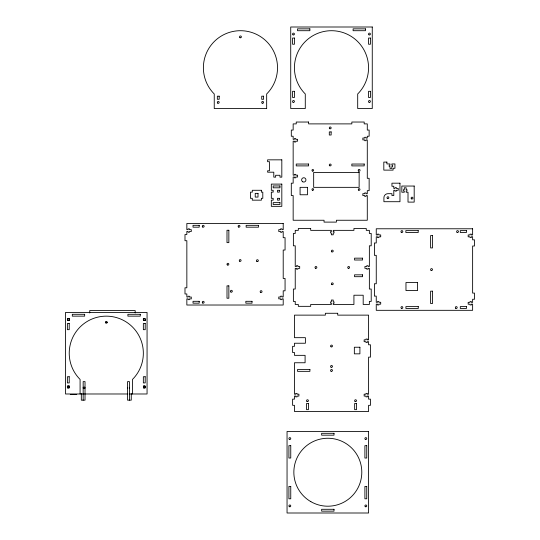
<?xml version="1.0" encoding="UTF-8"?>
<svg xmlns="http://www.w3.org/2000/svg" width="540" height="540" viewBox="0 0 540 540"><rect width="100%" height="100%" fill="white"/><g stroke="black" fill="none" stroke-linecap="round" stroke-linejoin="round"><path stroke-width="0.81" d="M67.372 320.409L69.221 320.409M143.35 320.409L145.206 320.409M143.35 320.47L145.206 320.47L145.206 318.62L143.35 318.62L143.35 319.856M105.361 322.326L107.217 322.326A0.925 0.925 0 0 1 105.827 323.129A0.925 0.925 0 0 1 105.827 321.523A0.925 0.925 0 0 1 107.217 322.326M143.35 386.012L145.206 386.012L145.206 387.869L143.35 387.869M67.372 387.801L69.221 387.801M143.35 387.801L145.206 387.801M127.724 393.984L65.516 393.984L65.516 312.437L147.062 312.437L147.062 393.984L129.168 393.984M70.274 394.443L76.761 394.443M135.196 312.971L135.196 310.588L89.735 310.588L89.735 312.971M132.496 393.984L132.496 379.418A37.064 37.064 0 0 0 132.496 327.004A37.064 37.064 0 0 0 80.082 327.004A37.064 37.064 0 0 0 80.082 379.418L80.082 393.984M131.261 393.572L131.261 400.16L127.555 400.16L127.555 381.625L129.411 381.625L129.411 400.16M83.167 400.16L83.167 381.625L85.023 381.625L85.023 400.16L81.317 400.16L81.317 393.572M84.557 387.005A0.925 0.925 0 0 1 84.557 388.604M83.437 388.463A0.925 0.925 0 0 1 83.437 387.146M129.283 387.342A0.925 0.925 0 0 1 129.283 388.267M127.676 388.267A0.925 0.925 0 0 1 127.676 387.342M372.263 27L290.723 27L290.723 108.54L305.282 108.54L305.282 93.98A37.064 37.064 0 0 1 305.282 41.56A37.064 37.064 0 0 1 357.696 41.56A37.064 37.064 0 0 1 357.696 93.98L357.696 108.54L372.263 108.54L372.263 27M309.872 28.856L297.513 28.856L297.513 30.706L309.872 30.706L309.872 28.856M365.465 28.856L353.113 28.856L353.113 30.706L365.465 30.706L365.465 28.856M294.428 38.057L292.572 38.057L292.572 44.233L294.428 44.233L294.428 38.057M370.406 38.057L368.557 38.057L368.557 44.233L370.406 44.233L370.406 38.057M294.428 91.307L292.572 91.307L292.572 97.483L294.428 97.483L294.428 91.307M370.406 91.307L368.557 91.307L368.557 97.483L370.406 97.483L370.406 91.307M219.186 96.188L217.337 96.188L217.337 99.279L219.186 99.279L219.186 96.188M263.574 96.188L261.725 96.188L261.725 99.279L263.574 99.279L263.574 96.188M266.666 108.54L214.245 108.54L214.245 93.98A37.064 37.064 0 0 1 214.245 41.56A37.064 37.064 0 0 1 266.666 41.56A37.064 37.064 0 0 1 266.666 93.98L266.666 108.54M308.603 122.033L296.244 122.033L296.244 123.889L293.159 123.889L293.159 130.066L291.303 130.066L291.303 136.242L293.159 136.242L293.159 139.333L294.394 139.333L294.394 138.53L295.751 138.53L295.751 139.333L297.608 139.333L297.608 141.183L295.751 141.183L295.751 141.986L294.394 141.986L294.394 141.183L293.159 141.183L293.159 175.163L294.394 175.163L294.394 174.359L295.751 174.359L295.751 175.163L297.608 175.163L297.608 177.012L295.751 177.012L295.751 177.815L294.394 177.815L294.394 177.012L293.159 177.012L293.159 183.188L291.303 183.188L291.303 195.548L293.159 195.548L293.159 220.253L324.047 220.253L324.047 222.109L336.4 222.109L336.4 220.253L367.288 220.253L367.288 195.548L366.053 195.548L366.053 196.351L364.696 196.351L364.696 195.548L362.839 195.548L362.839 193.691L364.696 193.691L364.696 192.949L366.053 192.949L366.053 193.752L367.288 193.752L367.288 190.667L369.144 190.667L369.144 178.308L367.288 178.308L367.288 139.887L366.053 139.887L366.053 140.69L364.696 140.69L364.696 139.887L362.839 139.887L362.839 138.031L364.696 138.031L364.696 137.295L366.053 137.295L366.053 138.098L367.288 138.098L367.288 136.242L369.144 136.242L369.144 130.066L367.288 130.066L367.288 123.889L364.196 123.889L364.196 122.033L351.844 122.033L351.844 123.889L308.603 123.889L308.603 122.033M331.148 131.915L329.299 131.915L329.299 135.007L331.148 135.007L331.148 131.915M281.819 159.84L267.617 159.84L267.617 161.696L269.467 161.696L269.467 170.775L267.617 170.775L267.617 172.199L273.793 172.199L273.793 177.14L275.643 177.14L275.643 175.284L279.97 175.284L279.97 177.14L281.819 177.14L281.819 159.84M386.903 162.088L383.812 162.088L383.812 170.12L393.08 170.12L393.08 168.271L394.936 168.271L394.936 163.944L391.844 163.944L391.844 165.179L392.648 165.179L392.648 166.536L391.844 166.536L391.844 168.392L389.995 168.392L389.995 166.536L389.192 166.536L389.192 165.179L389.995 165.179L389.995 163.944L386.903 163.944L386.903 162.088M308.603 164.039L296.244 164.039L296.244 165.895L308.603 165.895L308.603 164.039M364.196 164.039L351.844 164.039L351.844 165.895L364.196 165.895L364.196 164.039M359.134 172.463L313.666 172.463L313.666 187.346L359.134 187.346L359.134 172.463M399.971 183.181L391.945 183.181L391.945 186.266L393.795 186.266L393.795 188.433L395.03 188.433L395.03 187.63L396.394 187.63L396.394 188.433L398.243 188.433L398.243 190.282L396.394 190.282L396.394 191.086L395.03 191.086L395.03 190.282L393.795 190.282L393.795 195.534L391.945 195.534L391.945 193.678L387.929 193.678A4.016 4.016 0 0 0 383.913 197.694L383.913 201.71L399.971 201.71L399.971 183.181M281.819 184.106L271.323 184.106L271.323 190.282L273.173 190.282L273.173 192.139L271.323 192.139L271.323 198.315L273.173 198.315L273.173 200.165L271.323 200.165L271.323 206.341L281.819 206.341L281.819 184.106M279.97 185.956L273.173 185.956L273.173 187.812L279.97 187.812L279.97 185.956M414.187 186.044L401.834 186.044L401.834 192.22L404.305 192.22L404.305 190.984L403.502 190.984L403.502 189.628L404.305 189.628L404.305 187.778L406.161 187.778L406.161 189.628L406.964 189.628L406.964 190.984L406.161 190.984L406.161 192.22L408.011 192.22L408.011 202.109L414.187 202.109L414.187 186.044M307.49 187.346L300.078 187.346L300.078 194.765L307.49 194.765L307.49 187.346M261.374 190.282L252.295 190.282L252.295 192.139L250.439 192.139L250.439 198.315L252.295 198.315L252.295 200.165L261.374 200.165L261.374 198.315L262.798 198.315L262.798 192.139L261.374 192.139L261.374 190.282M279.349 190.282L277.499 190.282L277.499 192.139L279.349 192.139L279.349 190.282M258.005 193.374L255.231 193.374L255.231 197.08L258.005 197.08L258.005 193.374M279.349 198.315L277.499 198.315L277.499 200.165L279.349 200.165L279.349 198.315M279.97 202.635L273.173 202.635L273.173 204.491L279.97 204.491L279.97 202.635M283.21 223.479L186.847 223.479L186.847 229.655L188.082 229.655L188.082 228.852L189.439 228.852L189.439 229.655L191.295 229.655L191.295 231.505L189.439 231.505L189.439 232.247L188.082 232.247L188.082 231.444L186.847 231.444L186.847 234.536L184.991 234.536L184.991 240.712L186.847 240.712L186.847 287.786L184.991 287.786L184.991 293.963L186.847 293.963L186.847 297.047L188.082 297.047L188.082 296.244L189.439 296.244L189.439 297.047L191.295 297.047L191.295 298.904L189.439 298.904L189.439 299.646L188.082 299.646L188.082 298.843L186.847 298.843L186.847 305.019L283.21 305.019L283.21 298.843L281.975 298.843L281.975 299.646L280.618 299.646L280.618 298.843L278.762 298.843L278.762 296.987L280.618 296.987L280.618 296.183L281.975 296.183L281.975 296.987L283.21 296.987L283.21 290.81L285.066 290.81L285.066 278.458L283.21 278.458L283.21 250.04L285.066 250.04L285.066 237.688L283.21 237.688L283.21 231.505L281.975 231.505L281.975 232.308L280.618 232.308L280.618 231.505L278.762 231.505L278.762 229.655L280.618 229.655L280.618 228.852L281.975 228.852L281.975 229.655L283.21 229.655L283.21 223.479M199.199 225.329L193.023 225.329L193.023 227.185L199.199 227.185L199.199 225.329M258.505 225.329L246.146 225.329L246.146 227.185L258.505 227.185L258.505 225.329M310.682 228.508L298.323 228.508L298.323 230.357L295.238 230.357L295.238 233.449L293.382 233.449L293.382 245.801L295.238 245.801L295.238 266.497L296.474 266.497L296.474 265.694L297.83 265.694L297.83 266.497L299.687 266.497L299.687 268.353L297.83 268.353L297.83 269.156L296.474 269.156L296.474 268.353L295.238 268.353L295.238 289.042L293.382 289.042L293.382 301.401L295.238 301.401L295.238 304.486L298.323 304.486L298.323 306.342L310.682 306.342L310.682 304.486L331.371 304.486L331.371 303.25L330.568 303.25L330.568 301.894L331.371 301.894L331.371 300.038L333.227 300.038L333.227 301.894L334.031 301.894L334.031 303.25L333.227 303.25L333.227 304.486L353.923 304.486L353.923 295.225L363.19 295.225L363.19 304.486L369.367 304.486L369.367 301.401L371.216 301.401L371.216 289.042L369.367 289.042L369.367 268.353L368.132 268.353L368.132 269.156L366.768 269.156L366.768 268.353L364.919 268.353L364.919 266.497L366.768 266.497L366.768 265.694L368.132 265.694L368.132 266.497L369.367 266.497L369.367 245.801L371.216 245.801L371.216 233.449L369.367 233.449L369.367 230.357L366.275 230.357L366.275 228.508L353.923 228.508L353.923 230.357L333.227 230.357L333.227 231.593L334.031 231.593L334.031 232.956L333.227 232.956L333.227 234.806L331.371 234.806L331.371 232.956L330.568 232.956L330.568 231.593L331.371 231.593L331.371 230.357L310.682 230.357L310.682 228.508M472.628 228.778L376.258 228.778L376.258 234.954L377.501 234.954L377.501 234.151L378.857 234.151L378.857 234.954L380.707 234.954L380.707 236.81L378.857 236.81L378.857 237.614L377.501 237.614L377.501 236.81L376.258 236.81L376.258 242.987L374.409 242.987L374.409 255.339L376.258 255.339L376.258 283.757L374.409 283.757L374.409 296.109L376.258 296.109L376.258 302.292L377.501 302.292L377.501 301.489L378.857 301.489L378.857 302.292L380.707 302.292L380.707 304.142L378.857 304.142L378.857 304.945L377.501 304.945L377.501 304.142L376.258 304.142L376.258 310.318L472.628 310.318L472.628 304.142L471.393 304.142L471.393 304.945L470.036 304.945L470.036 304.202L468.18 304.202L468.18 302.353L470.036 302.353L470.036 301.55L471.393 301.55L471.393 302.353L472.628 302.353L472.628 299.261L474.485 299.261L474.485 293.085L472.628 293.085L472.628 246.011L474.485 246.011L474.485 239.834L472.628 239.834L472.628 236.75L471.393 236.75L471.393 237.546L470.036 237.546L470.036 236.81L468.18 236.81L468.18 234.954L470.036 234.954L470.036 234.151L471.393 234.151L471.393 234.954L472.628 234.954L472.628 228.778M228.852 230.269L226.996 230.269L226.996 242.629L228.852 242.629L228.852 230.269M418.21 230.627L405.851 230.627L405.851 232.484L418.21 232.484L418.21 230.627M466.452 230.627L460.276 230.627L460.276 232.484L466.452 232.484L466.452 230.627M432.479 235.575L430.623 235.575L430.623 247.928L432.479 247.928L432.479 235.575M362.57 258.161L354.537 258.161L354.537 260.01L362.57 260.01L362.57 258.161M362.57 274.84L354.537 274.84L354.537 276.689L362.57 276.689L362.57 274.84M417.589 282.521L405.972 282.521L405.972 290.554L417.589 290.554L417.589 282.521M228.852 285.869L226.996 285.869L226.996 298.222L228.852 298.222L228.852 285.869M432.479 291.168L430.623 291.168L430.623 303.527L432.479 303.527L432.479 291.168M199.199 301.313L193.023 301.313L193.023 303.163L199.199 303.163L199.199 301.313M252.018 301.313L245.842 301.313L245.842 303.163L252.018 303.163L252.018 301.313M418.271 306.612L405.911 306.612L405.911 308.468L418.271 308.468L418.271 306.612M466.452 306.612L460.276 306.612L460.276 308.468L466.452 308.468L466.452 306.612M337.709 313.274L325.35 313.274L325.35 315.131L294.469 315.131L294.469 337.675L305.397 337.675L305.397 343.238L294.469 343.238L294.469 346.329L292.613 346.329L292.613 352.505L294.469 352.505L294.469 355.347L305.093 355.347L305.093 362.758L294.469 362.758L294.469 394.2L295.704 394.2L295.704 393.397L297.061 393.397L297.061 394.2L298.917 394.2L298.917 396.056L297.061 396.056L297.061 396.86L295.704 396.86L295.704 396.056L294.469 396.056L294.469 399.141L292.613 399.141L292.613 405.324L294.469 405.324L294.469 411.5L368.597 411.5L368.597 405.324L370.447 405.324L370.447 399.141L368.597 399.141L368.597 396.056L367.362 396.056L367.362 396.86L365.999 396.86L365.999 396.056L364.149 396.056L364.149 394.2L365.999 394.2L365.999 393.397L367.362 393.397L367.362 394.2L368.597 394.2L368.597 357.136L370.447 357.136L370.447 344.783L368.597 344.783L368.597 341.692L367.362 341.692L367.362 342.495L365.999 342.495L365.999 341.692L364.149 341.692L364.149 339.842L365.999 339.842L365.999 339.039L367.362 339.039L367.362 339.842L368.597 339.842L368.597 315.131L337.709 315.131L337.709 313.274M84.665 314.294L72.313 314.294L72.313 316.143L84.665 316.143L84.665 314.294M140.265 314.294L127.906 314.294L127.906 316.143L140.265 316.143L140.265 314.294M69.221 318.62L67.372 318.62L67.372 320.47L69.221 320.47L69.221 318.62M69.221 323.5L67.372 323.5L67.372 329.677L69.221 329.677L69.221 323.5M145.206 323.5L143.35 323.5L143.35 329.677L145.206 329.677L145.206 323.5M359.903 347.233L354.341 347.233L354.341 353.842L359.903 353.842L359.903 347.233M309.913 369.495L297.554 369.495L297.554 371.345L309.913 371.345L309.913 369.495M69.221 376.745L67.372 376.745L67.372 382.921L69.221 382.921L69.221 376.745M145.206 376.745L143.35 376.745L143.35 382.921L145.206 382.921L145.206 376.745M69.221 386.012L67.372 386.012L67.372 387.869L69.221 387.869L69.221 386.012M308.408 403.468L306.558 403.468L306.558 409.644L308.408 409.644L308.408 403.468M356.501 403.468L354.652 403.468L354.652 409.644L356.501 409.644L356.501 403.468M368.597 431.46L287.05 431.46L287.05 513L368.597 513L368.597 431.46M334.004 433.31L321.644 433.31L321.644 435.166L334.004 435.166L334.004 433.31M290.756 445.669L288.907 445.669L288.907 458.021L290.756 458.021L290.756 445.669M366.741 445.669L364.892 445.669L364.892 458.021L366.741 458.021L366.741 445.669M290.756 486.439L288.907 486.439L288.907 498.791L290.756 498.791L290.756 486.439M366.741 486.439L364.892 486.439L364.892 498.791L366.741 498.791L366.741 486.439M334.004 509.294L321.644 509.294L321.644 511.144L334.004 511.144L334.004 509.294M310.838 501.653A33.973 33.973 0 0 0 361.8 472.23A33.973 33.973 0 0 0 310.838 442.807A33.973 33.973 0 0 0 310.838 501.653M365.351 439.364A0.925 0.925 0 0 0 366.741 438.561A0.925 0.925 0 0 0 365.351 437.758A0.925 0.925 0 0 0 365.351 439.364M365.351 506.696A0.925 0.925 0 0 0 366.741 505.899A0.925 0.925 0 0 0 365.351 505.096A0.925 0.925 0 0 0 365.351 506.696M289.373 506.696A0.925 0.925 0 0 0 290.756 505.899A0.925 0.925 0 0 0 289.373 505.096A0.925 0.925 0 0 0 289.373 506.696M289.373 439.364A0.925 0.925 0 0 0 290.756 438.561A0.925 0.925 0 0 0 289.373 437.758A0.925 0.925 0 0 0 289.373 439.364M411.561 198.896A0.925 0.925 0 0 0 412.952 198.092A0.925 0.925 0 0 0 411.561 197.289A0.925 0.925 0 0 0 411.561 198.896M387.464 198.497A0.925 0.925 0 0 0 388.854 197.694A0.925 0.925 0 0 0 387.464 196.891A0.925 0.925 0 0 0 387.464 198.497M217.796 103.167A0.925 0.925 0 0 0 219.186 102.364A0.925 0.925 0 0 0 217.796 101.561A0.925 0.925 0 0 0 217.796 103.167M262.184 103.167A0.925 0.925 0 0 0 263.574 102.364A0.925 0.925 0 0 0 262.184 101.561A0.925 0.925 0 0 0 262.184 103.167M239.99 37.685A0.925 0.925 0 0 0 241.38 36.882A0.925 0.925 0 0 0 239.99 36.079A0.925 0.925 0 0 0 239.99 37.685M369.016 34.843A0.925 0.925 0 0 0 370.406 34.04A0.925 0.925 0 0 0 369.016 33.237A0.925 0.925 0 0 0 369.016 34.843M369.016 102.242A0.925 0.925 0 0 0 370.406 101.439A0.925 0.925 0 0 0 369.016 100.636A0.925 0.925 0 0 0 369.016 102.242M293.038 34.843A0.925 0.925 0 0 0 294.428 34.04A0.925 0.925 0 0 0 293.038 33.237A0.925 0.925 0 0 0 293.038 34.843M293.038 102.242A0.925 0.925 0 0 0 294.428 101.439A0.925 0.925 0 0 0 293.038 100.636A0.925 0.925 0 0 0 293.038 102.242M331.067 346.822A0.925 0.925 0 0 0 332.458 346.019A0.925 0.925 0 0 0 331.067 345.215A0.925 0.925 0 0 0 331.067 346.822M331.067 367.207A0.925 0.925 0 0 0 332.458 366.404A0.925 0.925 0 0 0 331.067 365.6A0.925 0.925 0 0 0 331.067 367.207M307.024 401.49A0.925 0.925 0 0 0 308.408 400.687A0.925 0.925 0 0 0 307.024 399.884A0.925 0.925 0 0 0 307.024 401.49M355.111 401.49A0.925 0.925 0 0 0 356.501 400.687A0.925 0.925 0 0 0 355.111 399.884A0.925 0.925 0 0 0 355.111 401.49M331.067 371.223A0.925 0.925 0 0 0 332.458 370.42A0.925 0.925 0 0 0 331.067 369.617A0.925 0.925 0 0 0 331.067 371.223M230.918 292.052A0.931 0.931 0 0 0 232.315 291.242A0.931 0.931 0 0 0 230.918 290.432A0.931 0.931 0 0 0 230.918 292.052M239.726 261.259A0.905 0.905 0 0 0 241.076 260.483A0.905 0.905 0 0 0 239.726 259.7A0.905 0.905 0 0 0 239.726 261.259M256.925 261.475A0.931 0.931 0 0 0 258.322 260.665A0.931 0.931 0 0 0 256.925 259.855A0.931 0.931 0 0 0 256.925 261.475M260.631 292.424A0.931 0.931 0 0 0 262.028 291.613A0.931 0.931 0 0 0 260.631 290.804A0.931 0.931 0 0 0 260.631 292.424M238.579 227.056A0.925 0.925 0 0 0 239.969 226.253A0.925 0.925 0 0 0 238.579 225.457A0.925 0.925 0 0 0 238.579 227.056M202.75 227.056A0.925 0.925 0 0 0 204.14 226.253A0.925 0.925 0 0 0 202.75 225.457A0.925 0.925 0 0 0 202.75 227.056M202.75 303.041A0.925 0.925 0 0 0 204.14 302.238A0.925 0.925 0 0 0 202.75 301.435A0.925 0.925 0 0 0 202.75 303.041M227.273 264.904A0.925 0.925 0 0 0 228.818 264.485A0.925 0.925 0 0 0 227.684 263.351A0.925 0.925 0 0 0 227.273 264.904M457.096 232.362A0.925 0.925 0 0 0 458.48 231.559A0.925 0.925 0 0 0 457.096 230.756A0.925 0.925 0 0 0 457.096 232.362M401.24 232.214A0.925 0.925 0 0 0 402.793 231.795A0.925 0.925 0 0 0 401.659 230.661A0.925 0.925 0 0 0 401.24 232.214M455.794 308.34A0.925 0.925 0 0 0 457.184 307.537A0.925 0.925 0 0 0 455.794 306.74A0.925 0.925 0 0 0 455.794 308.34M401.436 308.34A0.925 0.925 0 0 0 402.827 307.537A0.925 0.925 0 0 0 401.436 306.74A0.925 0.925 0 0 0 401.436 308.34M431.089 270.351A0.925 0.925 0 0 0 432.479 269.548A0.925 0.925 0 0 0 431.089 268.745A0.925 0.925 0 0 0 431.089 270.351M302.704 181.778A2.16 2.16 0 0 0 305.944 179.908A2.16 2.16 0 0 0 302.704 178.031A2.16 2.16 0 0 0 302.704 181.778M329.758 165.773A0.925 0.925 0 0 0 331.148 164.97A0.925 0.925 0 0 0 329.758 164.167A0.925 0.925 0 0 0 329.758 165.773M329.758 128.702A0.925 0.925 0 0 0 331.148 127.906A0.925 0.925 0 0 0 329.758 127.103A0.925 0.925 0 0 0 329.758 128.702M358.668 171.133A0.925 0.925 0 0 0 360.058 170.33A0.925 0.925 0 0 0 358.668 169.526A0.925 0.925 0 0 0 358.668 171.133M312.383 171.052A0.837 0.837 0 0 0 313.639 170.33A0.837 0.837 0 0 0 312.383 169.607A0.837 0.837 0 0 0 312.383 171.052M358.715 190.201A0.837 0.837 0 0 0 359.964 189.479A0.837 0.837 0 0 0 358.715 188.757A0.837 0.837 0 0 0 358.715 190.201M312.383 190.201A0.837 0.837 0 0 0 313.639 189.479A0.837 0.837 0 0 0 312.383 188.757A0.837 0.837 0 0 0 312.383 190.201M331.837 284.594A0.925 0.925 0 0 0 333.227 283.797A0.925 0.925 0 0 0 331.837 282.994A0.925 0.925 0 0 0 331.837 284.594M348.206 268.225A0.925 0.925 0 0 0 349.596 267.422A0.925 0.925 0 0 0 348.206 266.618A0.925 0.925 0 0 0 348.206 268.225M331.837 251.856A0.925 0.925 0 0 0 333.227 251.053A0.925 0.925 0 0 0 331.837 250.25A0.925 0.925 0 0 0 331.837 251.856M315.468 268.225A0.925 0.925 0 0 0 316.859 267.422A0.925 0.925 0 0 0 315.468 266.618A0.925 0.925 0 0 0 315.468 268.225M143.816 320.288A0.925 0.925 0 0 0 145.206 319.484A0.925 0.925 0 0 0 143.816 318.681A0.925 0.925 0 0 0 143.816 320.288M143.816 387.68A0.925 0.925 0 0 0 145.206 386.876A0.925 0.925 0 0 0 143.816 386.073A0.925 0.925 0 0 0 143.816 387.68M67.642 320.139A0.925 0.925 0 0 0 69.194 319.721A0.925 0.925 0 0 0 68.06 318.587A0.925 0.925 0 0 0 67.642 320.139M67.831 387.68A0.925 0.925 0 0 0 69.221 386.876A0.925 0.925 0 0 0 67.831 386.073A0.925 0.925 0 0 0 67.831 387.68"/></g></svg>
